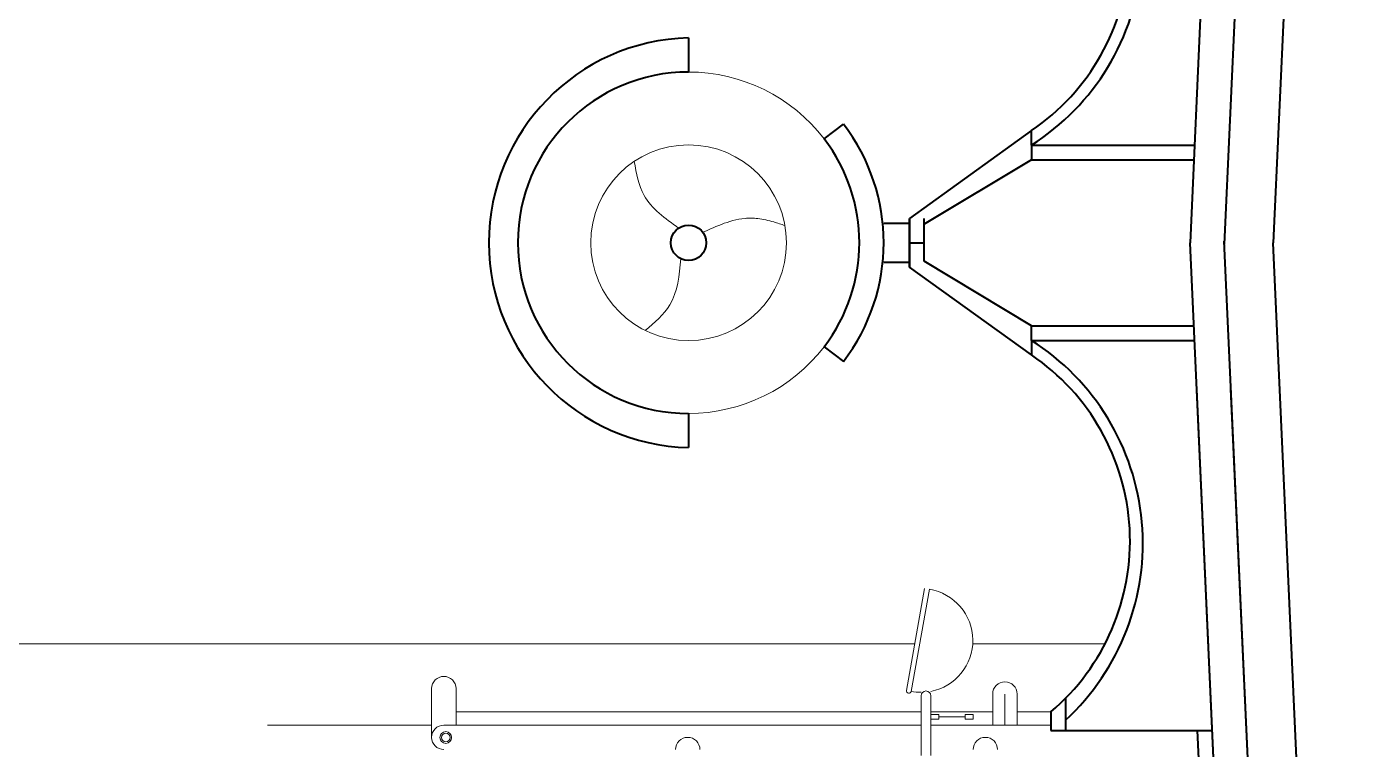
# Model space of a CAD drawing. Header units: millimetres. Extents: x 73 to 57768, y -40361 to 10065.
# Drawn here: x 3649.1 to 3920.1, y 3627.5 to 3775.7 of the extents above; entities that cross this region are included whole.
import ezdxf

# ---------------------------------------------------------------- set-up
doc = ezdxf.new("R2010")
doc.units = ezdxf.units.MM
doc.layers.add('pogled', color=7, linetype='Continuous', lineweight=5, true_color=0x8db1c3)
doc.layers.add('presjek', color=7, linetype='Continuous', lineweight=40, true_color=0xe37da2)

msp = doc.modelspace()

# ---------------------------------------------------------------- linework, layer by layer
at = {"layer": 'pogled', "linetype": 'Continuous'}
for p, q in [((3829.442, 3639.592), (3833.163, 3660.509)), ((3829.442, 3639.592), (3833.163, 3660.509)), ((3830.426, 3639.417), (3834.147, 3660.334)), ((3830.426, 3639.417), (3834.147, 3660.334)), ((3732.132, 3639.986), (3732.128, 3629.986)), ((3732.132, 3639.986), (3732.128, 3629.986)), ((3737.132, 3632.486), (3737.132, 3639.986)), ((3737.132, 3632.486), (3737.132, 3639.986)), ((3832.449, 3626.249), (3832.449, 3638.492)), ((3832.449, 3626.249), (3832.449, 3638.492)), ((3834.449, 3626.249), (3834.449, 3638.492)), ((3834.449, 3626.249), (3834.449, 3638.492)), ((3847.128, 3638.86), (3847.128, 3632.486)), ((3847.128, 3638.86), (3847.128, 3632.486)), ((3849.628, 3638.86), (3849.628, 3632.486)), ((3849.628, 3638.86), (3849.628, 3632.486)), ((3852.128, 3632.486), (3852.128, 3638.86)), ((3852.128, 3632.486), (3852.128, 3638.86)), ((3852.128, 3638.486), (3852.128, 3632.486)), ((3852.128, 3638.486), (3852.128, 3632.486)), ((3832.449, 3635.236), (3737.132, 3635.236)), ((3832.449, 3635.236), (3737.132, 3635.236)), ((3847.128, 3635.236), (3834.449, 3635.236)), ((3847.128, 3635.236), (3834.449, 3635.236)), ((3836.09, 3634.189), (3841.487, 3634.189)), ((3836.09, 3634.189), (3841.487, 3634.189)), ((3859.063, 3635.204), (3852.128, 3635.222)), ((3859.063, 3635.204), (3852.128, 3635.222)), ((3832.449, 3632.486), (3734.628, 3632.486)), ((3832.449, 3632.486), (3734.628, 3632.486))]:
    msp.add_line(p, q, dxfattribs=at)
at = {"layer": 'pogled'}
for p, q in [((3831.147, 3649.181), (3399.242, 3649.181)), ((3870.156, 3649.181), (3843.052, 3649.181)), ((3732.129, 3632.486), (3698.524, 3632.486)), ((3732.129, 3632.486), (3698.524, 3632.486)), ((3734.628, 3632.486), (3823.952, 3632.486)), ((3734.628, 3632.486), (3823.952, 3632.486)), ((3859.063, 3632.486), (3834.449, 3632.486)), ((3859.063, 3632.486), (3834.449, 3632.486))]:
    msp.add_line(p, q, dxfattribs=at)
at = {"layer": 'pogled', "linetype": 'Continuous'}
for points in [[(3834.449, 3633.683), (3834.449, 3634.694), (3836.09, 3634.694), (3836.09, 3633.683)], [(3834.449, 3633.683), (3834.449, 3634.694), (3836.09, 3634.694), (3836.09, 3633.683)], [(3841.487, 3633.683), (3841.487, 3634.694), (3843.128, 3634.694), (3843.128, 3633.683)], [(3841.487, 3633.683), (3841.487, 3634.694), (3843.128, 3634.694), (3843.128, 3633.683)]]:
    msp.add_lwpolyline(points, close=True, dxfattribs=at)
at = {"layer": 'pogled'}
msp.add_circle((3784.795, 3731.367), 20.061, dxfattribs=at)
at = {"layer": 'pogled', "ltscale": 0.004}
for radius in [1.2, 1.2, 0.9, 0.9]:
    msp.add_circle((3735.036, 3629.956), radius, dxfattribs=at)
at = {"layer": 'pogled'}
for start, end in [(37.48364, 90), (37.48364, 90), (270, 322.51636), (270, 322.51636)]:
    msp.add_arc((3784.795, 3731.367), 35, start, end, dxfattribs=at)
at = {"layer": 'pogled', "linetype": 'Continuous'}
for centre, radius, start, end in [((3832.449, 3649.846), 10.624, 280.85079, 80.80041), ((3832.449, 3649.846), 10.624, 280.85079, 80.80041), ((3734.632, 3639.986), 2.5, 0, 180), ((3734.632, 3639.986), 2.5, 0, 180), ((3829.934, 3639.504), 0.5, 169.91254, 349.91254), ((3829.934, 3639.504), 0.5, 169.91254, 349.91254), ((3832.449, 3649.846), 10.624, 259.02468, 270), ((3832.449, 3649.846), 10.624, 259.02468, 270), ((3833.449, 3638.492), 1, 0, 180), ((3833.449, 3638.492), 1, 0, 180), ((3849.628, 3638.86), 2.5, 0, 180), ((3849.628, 3638.86), 2.5, 0, 180), ((3734.628, 3629.986), 2.5, 90, 270), ((3734.628, 3629.986), 2.5, 90, 270), ((3784.628, 3627.486), 2.5, 0, 180), ((3784.628, 3627.486), 2.5, 0, 180), ((3845.628, 3627.486), 2.5, 0, 180), ((3845.628, 3627.486), 2.5, 0, 180)]:
    msp.add_arc(centre, radius, start, end, dxfattribs=at)
at = {"layer": 'pogled'}
for points, knots in [([(3773.643, 3748.043), (3774.119, 3745.595), (3775.133, 3739.787), (3779.982, 3736.351), (3782.764, 3734.38)], [15.2513396, 15.2513396, 15.2513396, 15.2513396, 22.4924767, 32.2388312, 32.2388312, 32.2388312, 32.2388312]), ([(3773.643, 3748.043), (3774.119, 3745.595), (3775.133, 3739.787), (3779.982, 3736.351), (3782.764, 3734.38)], [15.2513396, 15.2513396, 15.2513396, 15.2513396, 22.4924767, 32.2388312, 32.2388312, 32.2388312, 32.2388312]), ([(3804.542, 3734.9), (3803.797, 3735.156), (3803.031, 3735.412), (3801.193, 3735.947), (3800.103, 3736.205), (3798.538, 3736.377), (3798.103, 3736.404), (3797.229, 3736.411), (3796.796, 3736.391), (3795.515, 3736.27), (3794.684, 3736.11), (3792.275, 3735.479), (3790.76, 3734.862), (3788.718, 3733.957), (3788.148, 3733.695), (3787.713, 3733.532)], [16.3864498, 16.3864498, 16.3864498, 16.3864498, 18.6467221, 18.6467221, 21.6661014, 21.6661014, 22.7979617, 22.7979617, 23.9298219, 23.9298219, 26.1935424, 26.1935424, 30.6615605, 30.6615605, 32.4321083, 32.4321083, 32.4321083, 32.4321083]), ([(3804.542, 3734.9), (3803.797, 3735.156), (3803.031, 3735.412), (3801.193, 3735.947), (3800.103, 3736.205), (3798.538, 3736.377), (3798.103, 3736.404), (3797.229, 3736.411), (3796.796, 3736.391), (3795.515, 3736.27), (3794.684, 3736.11), (3792.275, 3735.479), (3790.76, 3734.862), (3788.718, 3733.957), (3788.148, 3733.695), (3787.713, 3733.532)], [16.3864498, 16.3864498, 16.3864498, 16.3864498, 18.6467221, 18.6467221, 21.6661014, 21.6661014, 22.7979617, 22.7979617, 23.9298219, 23.9298219, 26.1935424, 26.1935424, 30.6615605, 30.6615605, 32.4321083, 32.4321083, 32.4321083, 32.4321083]), ([(3775.929, 3713.371), (3777.811, 3715.008), (3782.333, 3718.79), (3782.884, 3724.707), (3783.2, 3728.102)], [15.2513396, 15.2513396, 15.2513396, 15.2513396, 22.4924767, 32.2388312, 32.2388312, 32.2388312, 32.2388312]), ([(3775.929, 3713.371), (3777.811, 3715.008), (3782.333, 3718.79), (3782.884, 3724.707), (3783.2, 3728.102)], [15.2513396, 15.2513396, 15.2513396, 15.2513396, 22.4924767, 32.2388312, 32.2388312, 32.2388312, 32.2388312])]:
    msp.add_open_spline(points, degree=3, knots=knots, dxfattribs=at)
at = {"layer": 'presjek'}
for p, q in [((3903.043, 4071.374), (3887.588, 3731.367)), ((3903.043, 4071.374), (3887.588, 3731.367)), ((3920.065, 4071.374), (3904.611, 3731.367)), ((3920.065, 4071.374), (3904.611, 3731.367)), ((3909.765, 4065.103), (3894.581, 3731.049)), ((3909.765, 4065.103), (3894.581, 3731.049)), ((3784.795, 3773.367), (3784.795, 3766.367)), ((3784.795, 3773.367), (3784.795, 3766.367)), ((3812.568, 3752.666), (3816.536, 3755.708)), ((3812.568, 3752.666), (3816.536, 3755.708)), ((3855.06, 3751.367), (3855.06, 3754.367)), ((3855.06, 3751.367), (3855.06, 3754.367)), ((3855.06, 3751.367), (3855.06, 3748.367)), ((3855.06, 3751.367), (3855.06, 3748.367)), ((3855.06, 3751.367), (3888.497, 3751.367)), ((3855.06, 3751.367), (3888.497, 3751.367)), ((3855.06, 3748.367), (3888.361, 3748.367)), ((3855.06, 3748.367), (3888.361, 3748.367)), ((3824.795, 3735.367), (3830.06, 3735.367)), ((3824.795, 3735.367), (3830.06, 3735.367)), ((3830.06, 3736.367), (3830.06, 3726.367)), ((3830.06, 3726.367), (3830.06, 3736.367)), ((3830.06, 3726.367), (3830.06, 3736.367)), ((3830.06, 3736.367), (3830.06, 3726.367)), ((3833.06, 3727.567), (3833.06, 3736.367)), ((3833.06, 3727.567), (3833.06, 3736.367)), ((3909.765, 3397.631), (3894.581, 3731.685)), ((3909.765, 3397.631), (3894.581, 3731.685)), ((3830.06, 3731.367), (3833.06, 3731.367)), ((3830.06, 3731.367), (3833.06, 3731.367)), ((3903.043, 3391.36), (3887.588, 3731.367)), ((3903.043, 3391.36), (3887.588, 3731.367)), ((3920.065, 3391.36), (3904.611, 3731.367)), ((3920.065, 3391.36), (3904.611, 3731.367)), ((3824.795, 3727.367), (3830.06, 3727.367)), ((3824.795, 3727.367), (3830.06, 3727.367)), ((3855.06, 3711.367), (3855.06, 3714.367)), ((3855.06, 3711.367), (3855.06, 3714.367)), ((3855.06, 3714.367), (3888.361, 3714.367)), ((3855.06, 3714.367), (3888.361, 3714.367)), ((3812.568, 3710.068), (3816.536, 3707.026)), ((3812.568, 3710.068), (3816.536, 3707.026)), ((3855.06, 3711.367), (3855.06, 3708.367)), ((3855.06, 3711.367), (3855.06, 3708.367)), ((3855.06, 3711.367), (3888.497, 3711.367)), ((3855.06, 3711.367), (3888.497, 3711.367)), ((3903.043, 3391.36), (3888.952, 3701.36)), ((3903.043, 3391.36), (3888.952, 3701.36)), ((3909.765, 3397.631), (3895.959, 3701.36)), ((3909.765, 3397.631), (3895.959, 3701.36)), ((3784.795, 3696.367), (3784.795, 3689.367)), ((3784.795, 3696.367), (3784.795, 3689.367)), ((3862.074, 3638.012), (3862.049, 3631.36)), ((3862.074, 3638.012), (3862.049, 3631.36)), ((3859.063, 3635.211), (3859.063, 3631.371)), ((3859.063, 3635.211), (3859.063, 3631.371)), ((3859.063, 3631.36), (3892.134, 3631.36)), ((3859.063, 3631.36), (3892.134, 3631.36)), ((3899.906, 3394.363), (3889.134, 3631.36)), ((3899.906, 3394.363), (3889.134, 3631.36))]:
    msp.add_line(p, q, dxfattribs=at)
at = {"layer": 'presjek', "ltscale": 2}
for p, q in [((3855.06, 3754.367), (3830.06, 3736.367)), ((3855.06, 3754.367), (3830.06, 3736.367)), ((3855.06, 3748.367), (3833.06, 3735.167)), ((3855.06, 3748.367), (3833.06, 3735.167)), ((3855.06, 3708.367), (3830.06, 3726.367)), ((3855.06, 3708.367), (3830.06, 3726.367)), ((3855.06, 3714.367), (3833.06, 3727.567)), ((3855.06, 3714.367), (3833.06, 3727.567))]:
    msp.add_line(p, q, dxfattribs=at)
at = {"layer": 'presjek'}
msp.add_circle((3784.795, 3731.367), 3.634, dxfattribs=at)
msp.add_circle((3784.795, 3731.367), 3.634, dxfattribs=at)
for centre, radius, start, end in [((3828.549, 3792.997), 49.355, 302.49035, 47.24131), ((3828.549, 3792.997), 49.355, 302.49035, 47.24131), ((3829.258, 3792.466), 46.014, 304.10736, 49.62914), ((3829.258, 3792.466), 46.014, 304.10736, 49.62914), ((3785.869, 3731.367), 42.014, 91.4655, 268.5345), ((3785.869, 3731.367), 42.014, 91.4655, 268.5345), ((3784.795, 3731.367), 35, 90, 270), ((3784.795, 3731.367), 35, 90, 270), ((3784.795, 3731.367), 40, 322.51636, 37.48364), ((3784.795, 3731.367), 40, 322.51636, 37.48364), ((3784.795, 3731.367), 35, 322.51636, 37.48364), ((3784.795, 3731.367), 35, 322.51636, 37.48364), ((3828.549, 3669.737), 49.355, 312.75869, 57.50965), ((3828.549, 3669.737), 49.355, 312.75869, 57.50965), ((3829.258, 3670.268), 46.014, 310.37086, 55.89264), ((3829.258, 3670.268), 46.014, 310.37086, 55.89264)]:
    msp.add_arc(centre, radius, start, end, dxfattribs=at)

doc.saveas('drawing.dxf')
